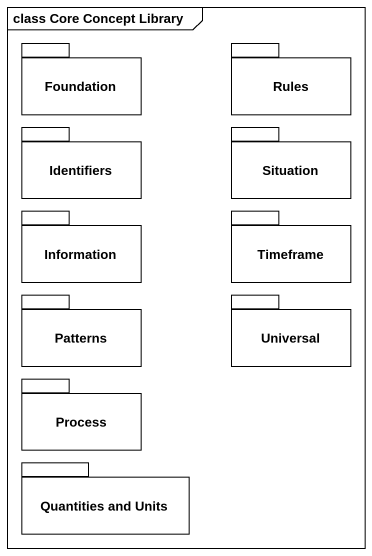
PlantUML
@startuml
mainframe class Core Concept Library
package Foundation {
}
package Rules {
}
package Identifiers {
}
package Situation {
}
package Information {
}
package Timeframe {
}
package Patterns {
}
package Universal {
}
package "Process" as Process_ {
}
package "Quantities and Units" as Quantities_and_Units {
}
@enduml
